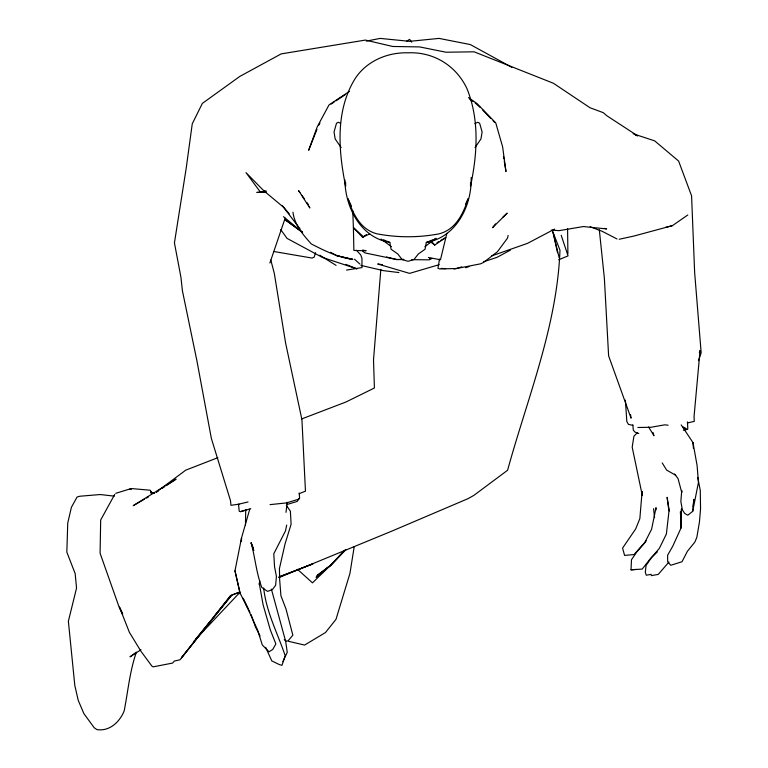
<?xml version="1.0" encoding="UTF-8"?>
<svg xmlns="http://www.w3.org/2000/svg" width="768" height="768" viewBox="0 0 768 768"><rect width="100%" height="100%" fill="white"/><g stroke="black" fill="none" stroke-linecap="round" stroke-linejoin="round"><path stroke-width="1.15" d="M345.638 182.678L345.619 186.221C338.544 151.43 335.299 112.234 354.048 80.4C364.992 61.728 386.899 52.128 408.067 52.819C433.651 51.667 456.317 65.77 467.011 88.752C479.587 119.808 477.341 154.128 470.515 186.221L470.506 182.678M241.498 541.507L241.517 537.946L249.754 509.194M245.462 525.178L245.722 509.99M680.88 528.326L681.475 508.934L680.88 528.326L672.806 546.106L667.613 555.254L667.68 561.686L670.723 565.286L682.022 561.744L687.398 551.28L694.8 542.17L696.826 537.437L699.466 521.856L700.55 508.752L700.272 490.358L697.747 477.485M655.91 510.048L656.016 507.658L651.581 529.286L644.573 543.034L636.979 551.683L631.488 559.718L631.018 569.837L642.23 569.069L650.688 558.25L657.36 551.933M344.89 179.846C345.139 207.043 360.451 237.638 389.837 242.41L391.094 249.245L397.824 253.987L402.106 259.555L408.067 261.312L414.038 259.478L418.32 253.987L425.05 249.245L426.317 242.41C456.365 237.389 472.022 205.478 471.149 177.542M241.306 541.507L241.517 537.946L234.979 570.826L240.077 593.203L249.946 612.307M380.842 269.386L373.507 359.971L374.41 387.994L345.974 402L301.642 418.954M692.918 509.174L692.707 511.354L687.744 515.213L684.682 513.427L682.368 509.846L680.842 501.466L681.744 490.589L681.734 492.442L678.01 478.493L674.554 474.01M693.12 506.995L693.859 499.363L692.707 511.354L698.467 482.362L697.104 465.581L692.986 442.589L681.187 424.896M286.013 512.352L287.165 502.282M354.211 546.672L349.949 573.36L335.99 619.334L325.45 632.563L304.598 645.062L288.72 641.366M439.555 258.998L437.952 268.243L439.651 268.925L456.259 268.522L461.712 266.89M259.181 584.333L259.853 580.992M286.704 525.062L285.485 530.89L273.782 553.776L274.55 566.755L276.422 576.413L275.626 585.254L272.438 589.565L267.59 591.379L261.83 587.51C256.31 573.091 255.149 557.51 251.107 542.784L253.267 547.949M508.118 235.43L507.542 238.08L497.424 251.76L483.379 262.55L480.499 263.846L453.926 269.021M446.89 233.299L440.458 259.786L428.41 257.472M699.341 352.714L700.061 350.429L694.051 416.611L694.253 421.392L687.341 422.986M315.571 252.682L314.102 257.213L312.077 258.058L273.59 251.462M269.885 263.021L285.149 218.198M698.448 360.701L701.165 352.848L694.646 272.496L691.584 195.84L678.614 161.059L654.691 140.88L633.139 133.776M316.934 129.446L308.669 150.259L317.251 126.787L329.021 104.928L349.469 91.344M282.912 661.718L287.242 652.272L285.677 641.395L271.382 589.114M465.629 204.106L468.134 198.682C463.363 213.552 455.808 229.498 439.286 233.789L438.912 233.885C418.378 237.715 397.757 237.715 377.232 233.885L376.848 233.789C360.326 229.498 352.781 213.552 348 198.682L351.514 206.275M475.008 147.571L480.96 138.95L482.112 131.981L479.635 123.235L477.821 122.266L474.902 123.59M114.739 494.39L100.685 519.974L100.08 553.21L119.069 606.96L122.688 614.17M318.816 125.136L319.958 123.091M299.174 493.037L299.597 498.096L297.168 501.427L287.251 504.432M196.003 638.669L210.432 621.072M214.992 615.523L216.509 613.67M218.035 611.818L231.706 595.152L239.51 592.138M345.274 549.84L330.701 565.363L316.954 575.626L330.182 565.651L346.138 549.485M193.718 641.443L238.378 593.981L240.576 593.098M330.298 565.536L344.506 550.637L330.182 565.651L316.08 577.354L330.298 565.536L312.461 582.854L297.494 569.309M637.142 432.874L633.917 436.243L632.189 447.168L642.326 495.59M668.957 562.003L658.234 574.416L651.206 575.645M646.224 540.893L634.051 554.563L624.576 555.398L622.579 548.093L635.712 528.854L639.85 518.621L642.096 491.51L642.384 493.68M270.029 504.634L286.56 502.896L298.32 499.296L299.597 498.096M495.552 223.91L492.518 227.712L507.178 213.149L503.03 216.989M426.317 242.41L433.891 240.067L436.032 238.31L424.906 246.643M433.891 240.067L435.686 238.598M156.461 491.981L185.731 470.16L217.862 457.67M366.451 234.586L362.573 237.283L353.395 227.587L352.771 210.979M619.19 239.261L633.84 236.074L672.432 225.638L687.811 214.973M331.181 104.045L334.051 102.125M335.962 100.858L345.533 94.474M156.518 492.096L158.477 490.8M162.384 488.208L164.342 486.912M166.291 485.616L176.064 479.136L133.229 505.661L144.403 499.229M406.675 41.28L409.603 39.35L411.696 42.154M140.995 649.728L129.994 656.851L136.378 652.176C129.782 671.107 128.016 691.181 124.214 710.755C119.923 721.766 109.584 731.654 96.95 729.6L94.234 727.766L83.904 713.645L78.269 700.464L74.822 685.565L68.371 621.245L76.541 588.096L75.168 573.6L66.835 552.134L67.747 523.027L71.395 507.331L77.059 497.05L79.776 496.243L100.176 494.534L114.269 496.138M436.973 242.669L438.931 241.526M440.89 240.394L445.795 237.552L434.755 245.069L430.272 241.613M146.438 498.067L148.474 496.896M510.432 250.099L496.982 257.347L483.533 261.802M554.592 229.104L527.53 243.35L491.674 255.898M369.744 233.894L362.573 237.283L363.427 236.755L353.395 227.587L353.875 250.445L366.134 250.752L362.64 250.051M428.41 241.747L432.768 239.789M558.682 259.776L568.061 255.878L561.206 235.267M279.062 577.546L391.786 531.139L468 498.662L473.75 495.456L507.571 470.275C527.578 397.651 557.098 326.314 559.978 250.176L552.47 230.822M279.677 576.662L313.152 563.76M239.52 592.138L231.706 595.152L181.459 657.811L230.899 595.286L179.962 659.808L174.346 661.046L172.637 663.062L153.139 666.854L151.843 666.019L141.101 651.494L129.418 632.39L119.434 607.066L122.582 613.488M278.621 577.085L312.134 564.173M465.6 267.744L468.96 266.63M299.222 493.651L305.462 491.174L301.93 419.664L285.581 342.931L274.31 273.37L270.806 260.064M115.738 493.325L131.27 488.554L150.269 490.234L151.882 493.613M248.035 501.955L238.531 504.24L239.222 511.277L240.47 511.632L250.771 508.694M439.2 264.672L409.603 273.379L377.731 264L382.454 264.682M240.47 511.632L246.154 510.038M665.491 227.405L672.432 225.638M366.269 41.136L380.17 38.4L409.603 41.338L439.037 38.4L470.314 44.563L511.814 67.325M651.302 574.33L646.282 575.213L645.302 572.314L646.09 565.402L651.648 557.414L659.347 548.371L666.384 534.029L668.966 511.258L667.104 497.318L669.293 510.979M683.357 430.253L687.792 429.082L687.485 421.91M346.522 270.096L361.949 267.59L361.978 258.432L360.72 254.909L356.419 250.253M239.011 504.154L230.957 505.315L230.486 500.621L211.354 438.403L196.915 360.826L182.41 290.765L180.941 277.306L174.432 242.88L186.221 168.086L192.259 123.811L202.349 103.402L239.798 76.426L281.194 53.885L365.386 40.08L392.717 46.474L419.626 46.915L446.016 52.224L474.086 51.811L553.382 83.251L590.064 107.779L603.283 112.666L606.72 115.68L637.661 135.859L635.405 135.197M631.018 569.837L636.25 569.405M403.718 259.325L396.691 259.536L364.848 252.893L362.573 250.992M429.504 258.538L431.856 258.47L429.216 259.834L411.792 259.67M266.093 192.154L256.829 192.394L266.381 192.298M637.882 427.498L650.87 427.286L664.694 424.838L668.112 425.203M403.661 259.603L396.691 259.536L386.458 256.973M265.939 191.942L260.218 191.875L246 172.627L263.808 190.781L283.795 207.446L289.229 213.792M441.264 268.426L445.69 268.675M551.28 230.102L559.133 230.65L583.354 226.55L606.643 228.922L604.358 228.384M263.808 190.781L266.083 190.944M398.918 272.554L383.491 270.653L360.874 265.382M154.57 493.392L150.883 492.931L153.149 493.488M131.242 489.562L129.571 489.178M330.605 252.307L336.576 255.61L352.704 259.286C337.968 257.51 324.355 250.598 311.347 243.984C303.168 234.97 294.422 224.65 292.963 212.208M632.784 425.366L628.416 424.349L626.832 421.584L625.392 400.118M336.576 255.61L340.032 256.454M342.336 257.011L352.714 259.546M153.85 493.526L151.546 492.941L150.97 491.453L151.536 493.238M389.837 242.41L383.405 239.779M590.16 226.771L602.208 231.322L617.002 238.963M638.784 433.507L634.819 432L633.283 430.061L632.851 424.781M345.878 264.384L356.976 268.848L322.234 257.347L287.05 238.387L280.762 229.67M340.262 123.149L338.314 122.266L336.499 123.235L334.032 131.981L335.174 138.95L341.136 147.571M675.734 475.277L666.643 470.093L662.208 462.912M319.786 255.216L336.067 265.382M469.517 99.034L473.299 101.626M475.19 102.922L480.269 107.53M284.256 639.725L286.186 641.05L287.962 640.954L292.858 635.203L286.042 609.12L280.925 595.709L279.648 579.61L279.427 568.57L285.062 543.84L291.11 524.237L290.381 511.162L286.378 505.373M468.47 97.584L477.062 103.603L495.763 122.918L502.608 146.784L505.978 171.552L504.259 161.078M302.41 232.31L284.774 219.504M284.909 219.581L302.208 232.118M381.062 239.002L391.334 246.643M682.934 426.787L686.755 429.686L684.422 427.45M283.517 216.672L302.64 232.522M354.528 259.238L359.914 264.067M300.115 228.979L282.288 205.613M434.035 244.368L434.755 245.069L432.346 242.477M482.669 110.016L490.656 118.282M493.046 120.768L494.64 122.419M299.923 192.499L298.627 190.646L309.84 208.003L309.274 206.333M301.862 195.283L304.454 198.998M307.046 202.714L308.333 204.566M648.605 426.97L653.971 435.725L652.954 432.413M260.054 635.942L255.331 626.621L251.011 614.467M247.824 607.949L243.072 598.301L257.597 630L262.291 644.966L269.002 651.792L272.726 649.478L275.875 643.93L270.317 629.904L263.098 604.8L259.296 583.546M265.67 647.357L271.805 660.922L279.379 664.589L282 665.328L285.149 655.584C277.565 633.168 266.227 611.904 263.674 587.981M252.691 547.43L253.738 550.493M251.107 542.784L253.67 550.253M559.162 257.779L553.027 232.262L557.53 252.73M234.979 570.826L240.077 593.203M503.491 156.432L503.875 158.755M630.557 414.662L631.046 418.186L608.611 355.814L604.378 278.362L599.309 229.776M653.587 508.675L654.566 517.661M692.986 442.589L693.418 448.368M680.352 511.824L681.053 522.154M567.581 228.768L567.898 253.766"/></g></svg>
